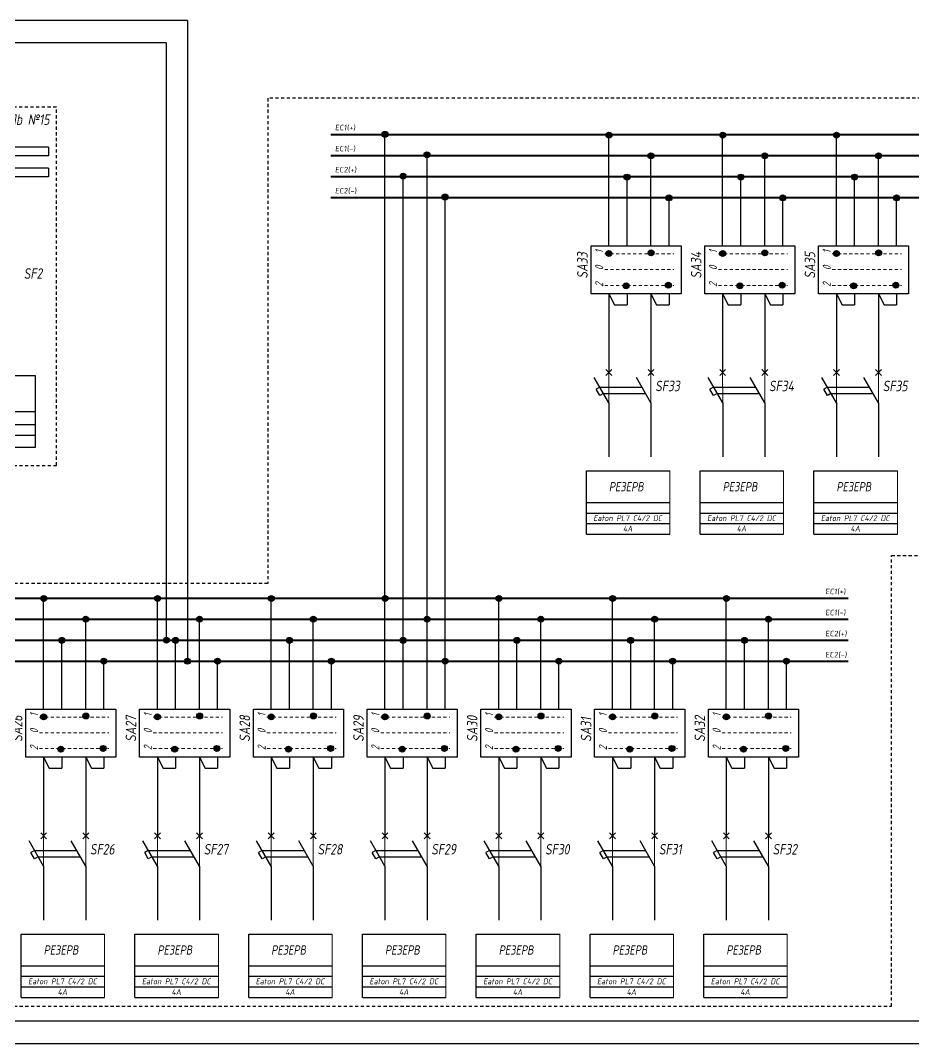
# Model space of a CAD drawing. Header units: millimetres. Extents: x 9 to 2240, y -207 to 4598.
# Drawn here: x 1869.1 to 2081.2, y 4023.9 to 4266.7 of the extents above; entities that cross this region are included whole.
import ezdxf

# ---------------------------------------------------------------- set-up
doc = ezdxf.new("R2010")
doc.units = ezdxf.units.MM
doc.linetypes.add('JIS_02_0.7', pattern=[1.35, 0.75, -0.6])
doc.layers.add('Разрывы', color=10, linetype='Continuous')
doc.styles.add('eskdw', font='', dxfattribs={"oblique": 10})
doc.styles.add('GOST', font='', dxfattribs={"oblique": 10, "height": 2.5})
doc.styles.get("Standard").update_dxf_attribs({"font": '', "oblique": 10, "height": 2.5})
doc.styles.add('Гост', font='', dxfattribs={"oblique": 10, "height": 1.4})
doc.styles.add('Шины', font='', dxfattribs={"oblique": 5, "height": 1.2})
doc.styles.get('eskdw').set_extended_font_data('GOST type A')
doc.styles.get('GOST').set_extended_font_data('GOST type A')
doc.styles.get('Standard').set_extended_font_data('GOST type A')
doc.styles.get('Гост').set_extended_font_data('GOST type A')
doc.styles.get('Шины').set_extended_font_data('GOST type B')

msp = doc.modelspace()

# ---------------------------------------------------------------- hatches: boundary and pattern name
for points in [[(1956.38, 4239.72, 1), (1954.98, 4239.72, 1)], [(1956.38, 4239.72, 1), (1954.98, 4239.72, 1)], [(2009.56, 4239.51, 1), (2008.16, 4239.51, 1)], [(2009.56, 4239.51, 1), (2008.16, 4239.51, 1)], [(2036.58, 4239.51, 1), (2035.18, 4239.51, 1)], [(2036.58, 4239.51, 1), (2035.18, 4239.51, 1)], [(2063.59, 4239.51, 1), (2062.19, 4239.51, 1)], [(2063.59, 4239.51, 1), (2062.19, 4239.51, 1)], [(1966.35, 4234.84, 1), (1964.95, 4234.84, 1)], [(1966.35, 4234.84, 1), (1964.95, 4234.84, 1)], [(2019.54, 4234.62, 1), (2018.14, 4234.62, 1)], [(2019.54, 4234.62, 1), (2018.14, 4234.62, 1)], [(2046.56, 4234.62, 1), (2045.16, 4234.62, 1)], [(2046.56, 4234.62, 1), (2045.16, 4234.62, 1)], [(2073.57, 4234.62, 1), (2072.17, 4234.62, 1)], [(2073.57, 4234.62, 1), (2072.17, 4234.62, 1)], [(1960.67, 4229.8, 1), (1959.27, 4229.8, 1)], [(1960.67, 4229.8, 1), (1959.27, 4229.8, 1)], [(2013.85, 4229.58, 1), (2012.45, 4229.58, 1)], [(2013.85, 4229.58, 1), (2012.45, 4229.58, 1)], [(2040.87, 4229.58, 1), (2039.47, 4229.58, 1)], [(2040.87, 4229.58, 1), (2039.47, 4229.58, 1)], [(2067.88, 4229.58, 1), (2066.48, 4229.58, 1)], [(2067.88, 4229.58, 1), (2066.48, 4229.58, 1)], [(1970.63, 4224.84, 1), (1969.23, 4224.84, 1)], [(1970.63, 4224.84, 1), (1969.23, 4224.84, 1)], [(2023.82, 4224.63, 1), (2022.42, 4224.63, 1)], [(2023.82, 4224.63, 1), (2022.42, 4224.63, 1)], [(2050.83, 4224.63, 1), (2049.43, 4224.63, 1)], [(2050.83, 4224.63, 1), (2049.43, 4224.63, 1)], [(2077.85, 4224.63, 1), (2076.45, 4224.63, 1)], [(2077.85, 4224.63, 1), (2076.45, 4224.63, 1)], [(2008.84, 4212.15, 1), (2008.84, 4210.75, 1)], [(2008.84, 4212.15, 1), (2008.84, 4210.75, 1)], [(2008.84, 4212.15, 1), (2008.84, 4210.75, 1)], [(2018.86, 4212.32, 1), (2018.86, 4210.92, 1)], [(2018.86, 4212.32, 1), (2018.86, 4210.92, 1)], [(2018.86, 4212.32, 1), (2018.86, 4210.92, 1)], [(2035.86, 4212.15, 1), (2035.86, 4210.75, 1)], [(2035.86, 4212.15, 1), (2035.86, 4210.75, 1)], [(2035.86, 4212.15, 1), (2035.86, 4210.75, 1)], [(2045.88, 4212.32, 1), (2045.88, 4210.92, 1)], [(2045.88, 4212.32, 1), (2045.88, 4210.92, 1)], [(2045.88, 4212.32, 1), (2045.88, 4210.92, 1)], [(2062.87, 4212.15, 1), (2062.87, 4210.75, 1)], [(2062.87, 4212.15, 1), (2062.87, 4210.75, 1)], [(2062.87, 4212.15, 1), (2062.87, 4210.75, 1)], [(2072.89, 4212.32, 1), (2072.89, 4210.92, 1)], [(2072.89, 4212.32, 1), (2072.89, 4210.92, 1)], [(2072.89, 4212.32, 1), (2072.89, 4210.92, 1)], [(2012.93, 4204.47, 1), (2012.93, 4203.07, 1)], [(2012.93, 4204.47, 1), (2012.93, 4203.07, 1)], [(2012.93, 4204.47, 1), (2012.93, 4203.07, 1)], [(2022.95, 4204.64, 1), (2022.95, 4203.24, 1)], [(2022.95, 4204.64, 1), (2022.95, 4203.24, 1)], [(2022.95, 4204.64, 1), (2022.95, 4203.24, 1)], [(2039.94, 4204.47, 1), (2039.94, 4203.07, 1)], [(2039.94, 4204.47, 1), (2039.94, 4203.07, 1)], [(2039.94, 4204.47, 1), (2039.94, 4203.07, 1)], [(2049.97, 4204.64, 1), (2049.97, 4203.24, 1)], [(2049.97, 4204.64, 1), (2049.97, 4203.24, 1)], [(2049.97, 4204.64, 1), (2049.97, 4203.24, 1)], [(2066.96, 4204.47, 1), (2066.96, 4203.07, 1)], [(2066.96, 4204.47, 1), (2066.96, 4203.07, 1)], [(2066.96, 4204.47, 1), (2066.96, 4203.07, 1)], [(2076.98, 4204.64, 1), (2076.98, 4203.24, 1)], [(2076.98, 4204.64, 1), (2076.98, 4203.24, 1)], [(2076.98, 4204.64, 1), (2076.98, 4203.24, 1)], [(1875.36, 4129.56, 1), (1873.96, 4129.56, 1)], [(1875.36, 4129.56, 1), (1873.96, 4129.56, 1)], [(1902.37, 4129.56, 1), (1900.97, 4129.56, 1)], [(1902.37, 4129.56, 1), (1900.97, 4129.56, 1)], [(1929.39, 4129.56, 1), (1927.99, 4129.56, 1)], [(1929.39, 4129.56, 1), (1927.99, 4129.56, 1)], [(1956.4, 4129.56, 1), (1955, 4129.56, 1)], [(1956.4, 4129.56, 1), (1955, 4129.56, 1)], [(1983.42, 4129.56, 1), (1982.02, 4129.56, 1)], [(1983.42, 4129.56, 1), (1982.02, 4129.56, 1)], [(2010.43, 4129.56, 1), (2009.03, 4129.56, 1)], [(2010.43, 4129.56, 1), (2009.03, 4129.56, 1)], [(2037.45, 4129.56, 1), (2036.05, 4129.56, 1)], [(2037.45, 4129.56, 1), (2036.05, 4129.56, 1)], [(1885.33, 4124.67, 1), (1883.93, 4124.67, 1)], [(1885.33, 4124.67, 1), (1883.93, 4124.67, 1)], [(1912.35, 4124.67, 1), (1910.95, 4124.67, 1)], [(1912.35, 4124.67, 1), (1910.95, 4124.67, 1)], [(1939.36, 4124.67, 1), (1937.96, 4124.67, 1)], [(1939.36, 4124.67, 1), (1937.96, 4124.67, 1)], [(1966.38, 4124.67, 1), (1964.98, 4124.67, 1)], [(1966.38, 4124.67, 1), (1964.98, 4124.67, 1)], [(1993.39, 4124.67, 1), (1991.99, 4124.67, 1)], [(1993.39, 4124.67, 1), (1991.99, 4124.67, 1)], [(2020.41, 4124.67, 1), (2019.01, 4124.67, 1)], [(2020.41, 4124.67, 1), (2019.01, 4124.67, 1)], [(2047.42, 4124.67, 1), (2046.02, 4124.67, 1)], [(2047.42, 4124.67, 1), (2046.02, 4124.67, 1)], [(1879.65, 4119.63, 1), (1878.25, 4119.63, 1)], [(1879.65, 4119.63, 1), (1878.25, 4119.63, 1)], [(1904.48, 4119.67, 1), (1903.08, 4119.67, 1)], [(1904.48, 4119.67, 1), (1903.08, 4119.67, 1)], [(1906.66, 4119.63, 1), (1905.26, 4119.63, 1)], [(1906.66, 4119.63, 1), (1905.26, 4119.63, 1)], [(1933.68, 4119.63, 1), (1932.28, 4119.63, 1)], [(1933.68, 4119.63, 1), (1932.28, 4119.63, 1)], [(1960.69, 4119.63, 1), (1959.29, 4119.63, 1)], [(1960.69, 4119.63, 1), (1959.29, 4119.63, 1)], [(1987.71, 4119.63, 1), (1986.31, 4119.63, 1)], [(1987.71, 4119.63, 1), (1986.31, 4119.63, 1)], [(2014.72, 4119.63, 1), (2013.32, 4119.63, 1)], [(2014.72, 4119.63, 1), (2013.32, 4119.63, 1)], [(2041.74, 4119.63, 1), (2040.34, 4119.63, 1)], [(2041.74, 4119.63, 1), (2040.34, 4119.63, 1)], [(1889.61, 4114.68, 1), (1888.21, 4114.68, 1)], [(1889.61, 4114.68, 1), (1888.21, 4114.68, 1)], [(1909.48, 4114.67, 1), (1908.08, 4114.67, 1)], [(1909.48, 4114.67, 1), (1908.08, 4114.67, 1)], [(1916.63, 4114.68, 1), (1915.23, 4114.68, 1)], [(1916.63, 4114.68, 1), (1915.23, 4114.68, 1)], [(1943.64, 4114.68, 1), (1942.24, 4114.68, 1)], [(1943.64, 4114.68, 1), (1942.24, 4114.68, 1)], [(1970.66, 4114.68, 1), (1969.26, 4114.68, 1)], [(1970.66, 4114.68, 1), (1969.26, 4114.68, 1)], [(1997.67, 4114.68, 1), (1996.27, 4114.68, 1)], [(1997.67, 4114.68, 1), (1996.27, 4114.68, 1)], [(2024.69, 4114.68, 1), (2023.29, 4114.68, 1)], [(2024.69, 4114.68, 1), (2023.29, 4114.68, 1)], [(2051.7, 4114.68, 1), (2050.3, 4114.68, 1)], [(2051.7, 4114.68, 1), (2050.3, 4114.68, 1)], [(1874.63, 4102.19, 1), (1874.63, 4100.79, 1)], [(1874.63, 4102.19, 1), (1874.63, 4100.79, 1)], [(1874.63, 4102.19, 1), (1874.63, 4100.79, 1)], [(1884.66, 4102.37, 1), (1884.66, 4100.97, 1)], [(1884.66, 4102.37, 1), (1884.66, 4100.97, 1)], [(1884.66, 4102.37, 1), (1884.66, 4100.97, 1)], [(1901.65, 4102.19, 1), (1901.65, 4100.79, 1)], [(1901.65, 4102.19, 1), (1901.65, 4100.79, 1)], [(1901.65, 4102.19, 1), (1901.65, 4100.79, 1)], [(1911.67, 4102.37, 1), (1911.67, 4100.97, 1)], [(1911.67, 4102.37, 1), (1911.67, 4100.97, 1)], [(1911.67, 4102.37, 1), (1911.67, 4100.97, 1)], [(1928.66, 4102.19, 1), (1928.66, 4100.79, 1)], [(1928.66, 4102.19, 1), (1928.66, 4100.79, 1)], [(1928.66, 4102.19, 1), (1928.66, 4100.79, 1)], [(1938.69, 4102.37, 1), (1938.69, 4100.97, 1)], [(1938.69, 4102.37, 1), (1938.69, 4100.97, 1)], [(1938.69, 4102.37, 1), (1938.69, 4100.97, 1)], [(1955.68, 4102.19, 1), (1955.68, 4100.79, 1)], [(1955.68, 4102.19, 1), (1955.68, 4100.79, 1)], [(1955.68, 4102.19, 1), (1955.68, 4100.79, 1)], [(1965.7, 4102.37, 1), (1965.7, 4100.97, 1)], [(1965.7, 4102.37, 1), (1965.7, 4100.97, 1)], [(1965.7, 4102.37, 1), (1965.7, 4100.97, 1)], [(1982.69, 4102.19, 1), (1982.69, 4100.79, 1)], [(1982.69, 4102.19, 1), (1982.69, 4100.79, 1)], [(1982.69, 4102.19, 1), (1982.69, 4100.79, 1)], [(1992.72, 4102.37, 1), (1992.72, 4100.97, 1)], [(1992.72, 4102.37, 1), (1992.72, 4100.97, 1)], [(1992.72, 4102.37, 1), (1992.72, 4100.97, 1)], [(2009.71, 4102.19, 1), (2009.71, 4100.79, 1)], [(2009.71, 4102.19, 1), (2009.71, 4100.79, 1)], [(2009.71, 4102.19, 1), (2009.71, 4100.79, 1)], [(2019.73, 4102.37, 1), (2019.73, 4100.97, 1)], [(2019.73, 4102.37, 1), (2019.73, 4100.97, 1)], [(2019.73, 4102.37, 1), (2019.73, 4100.97, 1)], [(2036.72, 4102.19, 1), (2036.72, 4100.79, 1)], [(2036.72, 4102.19, 1), (2036.72, 4100.79, 1)], [(2036.72, 4102.19, 1), (2036.72, 4100.79, 1)], [(2046.75, 4102.37, 1), (2046.75, 4100.97, 1)], [(2046.75, 4102.37, 1), (2046.75, 4100.97, 1)], [(2046.75, 4102.37, 1), (2046.75, 4100.97, 1)], [(1878.72, 4094.52, 1), (1878.72, 4093.12, 1)], [(1878.72, 4094.52, 1), (1878.72, 4093.12, 1)], [(1878.72, 4094.52, 1), (1878.72, 4093.12, 1)], [(1888.74, 4094.69, 1), (1888.74, 4093.29, 1)], [(1888.74, 4094.69, 1), (1888.74, 4093.29, 1)], [(1888.74, 4094.69, 1), (1888.74, 4093.29, 1)], [(1905.74, 4094.52, 1), (1905.74, 4093.12, 1)], [(1905.74, 4094.52, 1), (1905.74, 4093.12, 1)], [(1905.74, 4094.52, 1), (1905.74, 4093.12, 1)], [(1915.76, 4094.69, 1), (1915.76, 4093.29, 1)], [(1915.76, 4094.69, 1), (1915.76, 4093.29, 1)], [(1915.76, 4094.69, 1), (1915.76, 4093.29, 1)], [(1932.75, 4094.52, 1), (1932.75, 4093.12, 1)], [(1932.75, 4094.52, 1), (1932.75, 4093.12, 1)], [(1932.75, 4094.52, 1), (1932.75, 4093.12, 1)], [(1942.77, 4094.69, 1), (1942.77, 4093.29, 1)], [(1942.77, 4094.69, 1), (1942.77, 4093.29, 1)], [(1942.77, 4094.69, 1), (1942.77, 4093.29, 1)], [(1959.77, 4094.52, 1), (1959.77, 4093.12, 1)], [(1959.77, 4094.52, 1), (1959.77, 4093.12, 1)], [(1959.77, 4094.52, 1), (1959.77, 4093.12, 1)], [(1969.79, 4094.69, 1), (1969.79, 4093.29, 1)], [(1969.79, 4094.69, 1), (1969.79, 4093.29, 1)], [(1969.79, 4094.69, 1), (1969.79, 4093.29, 1)], [(1986.78, 4094.52, 1), (1986.78, 4093.12, 1)], [(1986.78, 4094.52, 1), (1986.78, 4093.12, 1)], [(1986.78, 4094.52, 1), (1986.78, 4093.12, 1)], [(1996.8, 4094.69, 1), (1996.8, 4093.29, 1)], [(1996.8, 4094.69, 1), (1996.8, 4093.29, 1)], [(1996.8, 4094.69, 1), (1996.8, 4093.29, 1)], [(2013.8, 4094.52, 1), (2013.8, 4093.12, 1)], [(2013.8, 4094.52, 1), (2013.8, 4093.12, 1)], [(2013.8, 4094.52, 1), (2013.8, 4093.12, 1)], [(2023.82, 4094.69, 1), (2023.82, 4093.29, 1)], [(2023.82, 4094.69, 1), (2023.82, 4093.29, 1)], [(2023.82, 4094.69, 1), (2023.82, 4093.29, 1)], [(2040.81, 4094.52, 1), (2040.81, 4093.12, 1)], [(2040.81, 4094.52, 1), (2040.81, 4093.12, 1)], [(2040.81, 4094.52, 1), (2040.81, 4093.12, 1)], [(2050.83, 4094.69, 1), (2050.83, 4093.29, 1)], [(2050.83, 4094.69, 1), (2050.83, 4093.29, 1)], [(2050.83, 4094.69, 1), (2050.83, 4093.29, 1)]]:
    msp.add_hatch(color=256).paths.add_polyline_path(points)

# ---------------------------------------------------------------- linework, layer by layer
for p, q in [((1908.78, 4266.75), (1752.47, 4266.75)), ((1908.78, 4266.75), (1908.78, 4114.67)), ((1747.86, 4261.49), (1903.63, 4261.49)), ((1903.75, 4261.49), (1903.75, 4119.67)), ((1955.68, 4103.32), (1955.68, 4239.72)), ((2008.84, 4213.28), (2008.84, 4239.62)), ((2035.85, 4213.28), (2035.85, 4239.62)), ((2062.87, 4213.28), (2062.87, 4239.41)), ((1875.81, 4236.66), (1525.45, 4236.66)), ((1875.81, 4234.66), (1525.45, 4234.66)), ((1875.81, 4236.66), (1875.81, 4234.66)), ((1965.68, 4103.38), (1965.68, 4234.72)), ((2018.84, 4213.33), (2018.84, 4234.68)), ((2045.86, 4213.33), (2045.86, 4234.68)), ((2072.87, 4213.33), (2072.87, 4234.82)), ((1875.81, 4231.66), (1525.45, 4231.66)), ((1875.81, 4229.66), (1525.45, 4229.66)), ((1875.81, 4231.66), (1875.81, 4229.66)), ((1959.99, 4103.32), (1959.99, 4229.72)), ((2013.15, 4213.28), (2013.15, 4229.62)), ((2040.17, 4213.28), (2040.17, 4229.62)), ((2067.18, 4213.28), (2067.18, 4229.5)), ((2077.15, 4213.27), (2077.15, 4224.86)), ((1969.96, 4103.32), (1969.96, 4224.72)), ((2023.12, 4213.27), (2023.12, 4224.62)), ((2050.13, 4213.27), (2050.13, 4224.62)), ((2004.6, 4213.27), (2025.99, 4213.27)), ((2004.6, 4201.88), (2004.6, 4213.27)), ((2025.99, 4213.27), (2025.99, 4201.88)), ((2031.61, 4213.27), (2053.01, 4213.27)), ((2031.61, 4201.88), (2031.61, 4213.27)), ((2053.01, 4213.27), (2053.01, 4201.88)), ((2058.63, 4213.27), (2080.02, 4213.27)), ((2058.63, 4201.88), (2058.63, 4213.27)), ((2080.02, 4213.27), (2080.02, 4201.88)), ((2008.84, 4201.88), (2004.6, 4201.88)), ((2025.99, 4201.88), (2008.84, 4201.88)), ((2008.84, 4201.88), (2008.84, 4183.22)), ((2008.84, 4201.88), (2010.18, 4199.25)), ((2013.15, 4201.88), (2013.15, 4199.25)), ((2018.84, 4201.88), (2018.84, 4183.22)), ((2018.84, 4201.88), (2020.18, 4199.25)), ((2023.12, 4201.88), (2023.12, 4199.25)), ((2035.85, 4201.88), (2031.61, 4201.88)), ((2053.01, 4201.88), (2035.85, 4201.88)), ((2035.85, 4201.88), (2035.85, 4183.22)), ((2035.85, 4201.88), (2037.2, 4199.25)), ((2040.17, 4201.88), (2040.17, 4199.25)), ((2045.86, 4201.88), (2045.86, 4183.22)), ((2045.86, 4201.88), (2047.2, 4199.25)), ((2050.13, 4201.88), (2050.13, 4199.25)), ((2062.87, 4201.88), (2058.63, 4201.88)), ((2080.02, 4201.88), (2062.87, 4201.88)), ((2062.87, 4201.88), (2062.87, 4183.22)), ((2062.87, 4201.88), (2064.21, 4199.25)), ((2067.18, 4201.88), (2067.18, 4199.25)), ((2072.87, 4201.88), (2072.87, 4183.22)), ((2072.87, 4201.88), (2074.21, 4199.25)), ((2077.15, 4201.88), (2077.15, 4199.25)), ((2010.18, 4199.25), (2013.15, 4199.25)), ((2020.18, 4199.25), (2023.12, 4199.25)), ((2037.2, 4199.25), (2040.17, 4199.25)), ((2047.2, 4199.25), (2050.13, 4199.25)), ((2064.21, 4199.25), (2067.18, 4199.25)), ((2074.21, 4199.25), (2077.15, 4199.25)), ((2008.13, 4182.51), (2009.55, 4183.93)), ((2009.55, 4182.51), (2008.13, 4183.93)), ((2018.13, 4182.51), (2019.55, 4183.93)), ((2019.55, 4182.51), (2018.13, 4183.93)), ((2035.15, 4182.51), (2036.56, 4183.93)), ((2036.56, 4182.51), (2035.15, 4183.93)), ((2045.15, 4182.51), (2046.56, 4183.93)), ((2046.56, 4182.51), (2045.15, 4183.93)), ((2062.16, 4182.51), (2063.58, 4183.93)), ((2063.58, 4182.51), (2062.16, 4183.93)), ((2072.16, 4182.51), (2073.58, 4183.93)), ((2073.58, 4182.51), (2072.16, 4183.93)), ((2008.84, 4175.99), (2005.38, 4181.99)), ((2018.84, 4175.99), (2015.38, 4181.99)), ((2035.86, 4175.99), (2032.39, 4181.99)), ((2045.86, 4175.99), (2042.39, 4181.99)), ((2062.87, 4175.99), (2059.41, 4181.99)), ((2072.87, 4175.99), (2069.41, 4181.99)), ((2006.68, 4179.74), (2005.81, 4179.24)), ((2006.68, 4177.74), (2005.81, 4179.24)), ((2006.24, 4180.49), (2006.24, 4180.49)), ((2006.24, 4180.49), (2006.24, 4180.49)), ((2006.68, 4179.74), (2016.68, 4179.74)), ((2016.24, 4180.49), (2016.24, 4180.49)), ((2033.69, 4179.74), (2032.82, 4179.24)), ((2033.69, 4177.74), (2032.82, 4179.24)), ((2033.26, 4180.49), (2033.26, 4180.49)), ((2033.26, 4180.49), (2033.26, 4180.49)), ((2033.69, 4179.74), (2043.69, 4179.74)), ((2043.26, 4180.49), (2043.26, 4180.49)), ((2060.71, 4179.74), (2059.84, 4179.24)), ((2060.71, 4177.74), (2059.84, 4179.24)), ((2060.27, 4180.49), (2060.27, 4180.49)), ((2060.27, 4180.49), (2060.27, 4180.49)), ((2060.71, 4179.74), (2070.71, 4179.74)), ((2070.27, 4180.49), (2070.27, 4180.49)), ((2007.54, 4178.24), (2006.68, 4177.74)), ((2007.54, 4178.24), (2017.54, 4178.24)), ((2034.56, 4178.24), (2033.69, 4177.74)), ((2034.56, 4178.24), (2044.56, 4178.24)), ((2061.57, 4178.24), (2060.71, 4177.74)), ((2061.57, 4178.24), (2071.57, 4178.24)), ((1852.79, 4173.94), (1872.6, 4173.94)), ((2008.84, 4175.99), (2008.84, 4163.19)), ((2018.84, 4175.99), (2018.84, 4163.19)), ((2035.86, 4175.99), (2035.86, 4163.19)), ((2045.86, 4175.99), (2045.86, 4163.19)), ((2062.87, 4175.99), (2062.87, 4163.19)), ((2072.87, 4175.99), (2072.87, 4163.19)), ((1852.76, 4170.86), (1872.57, 4170.86)), ((1852.76, 4168.36), (1872.57, 4168.36)), ((2003.5, 4159.85), (2023.31, 4159.85)), ((2003.5, 4144.85), (2003.5, 4159.85)), ((2030.51, 4159.85), (2050.32, 4159.85)), ((2030.51, 4144.85), (2030.51, 4159.85)), ((2057.53, 4159.85), (2077.34, 4159.85)), ((2057.53, 4144.85), (2057.53, 4159.85)), ((2003.5, 4152.35), (2023.31, 4152.35)), ((2030.51, 4152.35), (2050.32, 4152.35)), ((2057.53, 4152.35), (2077.34, 4152.35)), ((2003.5, 4149.85), (2023.31, 4149.85)), ((2030.51, 4149.85), (2050.32, 4149.85)), ((2057.53, 4149.85), (2077.34, 4149.85)), ((2003.5, 4147.35), (2023.31, 4147.35)), ((2030.51, 4147.35), (2050.32, 4147.35)), ((2057.53, 4147.35), (2077.34, 4147.35)), ((2003.5, 4144.85), (2023.31, 4144.85)), ((2003.5, 4144.85), (2023.31, 4144.85)), ((2030.51, 4144.85), (2050.32, 4144.85)), ((2030.51, 4144.85), (2050.32, 4144.85)), ((2057.53, 4144.85), (2077.34, 4144.85)), ((2057.53, 4144.85), (2077.34, 4144.85)), ((1874.63, 4103.32), (1874.63, 4129.67)), ((1901.65, 4103.32), (1901.65, 4129.67)), ((1928.66, 4103.32), (1928.66, 4129.67)), ((1982.69, 4103.32), (1982.69, 4129.67)), ((2009.71, 4103.32), (2009.71, 4129.67)), ((2036.72, 4103.32), (2036.72, 4129.67)), ((1884.63, 4103.38), (1884.63, 4124.73)), ((1911.65, 4103.38), (1911.65, 4124.73)), ((1938.66, 4103.38), (1938.66, 4124.73)), ((1992.69, 4103.38), (1992.69, 4124.73)), ((2019.71, 4103.38), (2019.71, 4124.73)), ((2046.72, 4103.38), (2046.72, 4124.73)), ((1878.95, 4103.32), (1878.95, 4119.67)), ((1905.96, 4103.32), (1905.96, 4119.67)), ((1932.98, 4103.32), (1932.98, 4119.67)), ((1987.01, 4103.32), (1987.01, 4119.67)), ((2014.02, 4103.32), (2014.02, 4119.67)), ((2041.04, 4103.32), (2041.04, 4119.67)), ((1888.91, 4103.32), (1888.91, 4114.67)), ((1915.93, 4103.32), (1915.93, 4114.67)), ((1942.94, 4103.32), (1942.94, 4114.67)), ((1996.97, 4103.32), (1996.97, 4114.67)), ((2023.99, 4103.32), (2023.99, 4114.67)), ((2051, 4103.32), (2051, 4114.67)), ((1870.39, 4103.32), (1891.79, 4103.32)), ((1870.39, 4091.93), (1870.39, 4103.32)), ((1891.79, 4103.32), (1891.79, 4091.93)), ((1897.4, 4103.32), (1918.8, 4103.32)), ((1897.4, 4091.93), (1897.4, 4103.32)), ((1918.8, 4103.32), (1918.8, 4091.93)), ((1924.42, 4103.32), (1945.82, 4103.32)), ((1924.42, 4091.93), (1924.42, 4103.32)), ((1945.82, 4103.32), (1945.82, 4091.93)), ((1951.43, 4103.32), (1972.83, 4103.32)), ((1951.43, 4091.93), (1951.43, 4103.32)), ((1972.83, 4103.32), (1972.83, 4091.93)), ((1978.45, 4103.32), (1999.85, 4103.32)), ((1978.45, 4091.93), (1978.45, 4103.32)), ((1999.85, 4103.32), (1999.85, 4091.93)), ((2005.46, 4103.32), (2026.86, 4103.32)), ((2005.46, 4091.93), (2005.46, 4103.32)), ((2026.86, 4103.32), (2026.86, 4091.93)), ((2032.48, 4103.32), (2053.88, 4103.32)), ((2032.48, 4091.93), (2032.48, 4103.32)), ((2053.88, 4103.32), (2053.88, 4091.93)), ((1874.63, 4091.93), (1870.39, 4091.93)), ((1891.79, 4091.93), (1874.63, 4091.93)), ((1874.63, 4091.93), (1874.63, 4073.27)), ((1874.63, 4091.93), (1875.98, 4089.3)), ((1878.95, 4091.93), (1878.95, 4089.3)), ((1884.63, 4091.93), (1884.63, 4073.27)), ((1884.63, 4091.93), (1885.98, 4089.3)), ((1888.91, 4091.93), (1888.91, 4089.3)), ((1901.65, 4091.93), (1897.4, 4091.93)), ((1918.8, 4091.93), (1901.65, 4091.93)), ((1901.65, 4091.93), (1901.65, 4073.27)), ((1901.65, 4091.93), (1902.99, 4089.3)), ((1905.96, 4091.93), (1905.96, 4089.3)), ((1911.65, 4091.93), (1911.65, 4073.27)), ((1911.65, 4091.93), (1912.99, 4089.3)), ((1915.93, 4091.93), (1915.93, 4089.3)), ((1928.66, 4091.93), (1924.42, 4091.93)), ((1945.82, 4091.93), (1928.66, 4091.93)), ((1928.66, 4091.93), (1928.66, 4073.27)), ((1928.66, 4091.93), (1930.01, 4089.3)), ((1932.98, 4091.93), (1932.98, 4089.3)), ((1938.66, 4091.93), (1938.66, 4073.27)), ((1938.66, 4091.93), (1940.01, 4089.3)), ((1942.94, 4091.93), (1942.94, 4089.3)), ((1955.68, 4091.93), (1951.43, 4091.93)), ((1972.83, 4091.93), (1955.68, 4091.93)), ((1955.68, 4091.93), (1955.68, 4073.27)), ((1955.68, 4091.93), (1957.02, 4089.3)), ((1959.99, 4091.93), (1959.99, 4089.3)), ((1965.68, 4091.93), (1965.68, 4073.27)), ((1965.68, 4091.93), (1967.02, 4089.3)), ((1969.96, 4091.93), (1969.96, 4089.3)), ((1982.69, 4091.93), (1978.45, 4091.93)), ((1999.85, 4091.93), (1982.69, 4091.93)), ((1982.69, 4091.93), (1982.69, 4073.27)), ((1982.69, 4091.93), (1984.04, 4089.3)), ((1987.01, 4091.93), (1987.01, 4089.3)), ((1992.69, 4091.93), (1992.69, 4073.27)), ((1992.69, 4091.93), (1994.04, 4089.3)), ((1996.97, 4091.93), (1996.97, 4089.3)), ((2009.71, 4091.93), (2005.46, 4091.93)), ((2026.86, 4091.93), (2009.71, 4091.93)), ((2009.71, 4091.93), (2009.71, 4073.27)), ((2009.71, 4091.93), (2011.05, 4089.3)), ((2014.02, 4091.93), (2014.02, 4089.3)), ((2019.71, 4091.93), (2019.71, 4073.27)), ((2019.71, 4091.93), (2021.05, 4089.3)), ((2023.99, 4091.93), (2023.99, 4089.3)), ((2036.72, 4091.93), (2032.48, 4091.93)), ((2053.88, 4091.93), (2036.72, 4091.93)), ((2036.72, 4091.93), (2036.72, 4073.27)), ((2036.72, 4091.93), (2038.07, 4089.3)), ((2041.04, 4091.93), (2041.04, 4089.3)), ((2046.72, 4091.93), (2046.72, 4073.27)), ((2046.72, 4091.93), (2048.07, 4089.3)), ((2051, 4091.93), (2051, 4089.3)), ((1875.98, 4089.3), (1878.95, 4089.3)), ((1885.98, 4089.3), (1888.91, 4089.3)), ((1902.99, 4089.3), (1905.96, 4089.3)), ((1912.99, 4089.3), (1915.93, 4089.3)), ((1930.01, 4089.3), (1932.98, 4089.3)), ((1940.01, 4089.3), (1942.94, 4089.3)), ((1957.02, 4089.3), (1959.99, 4089.3)), ((1967.02, 4089.3), (1969.96, 4089.3)), ((1984.04, 4089.3), (1987.01, 4089.3)), ((1994.04, 4089.3), (1996.97, 4089.3)), ((2011.05, 4089.3), (2014.02, 4089.3)), ((2021.05, 4089.3), (2023.99, 4089.3)), ((2038.07, 4089.3), (2041.04, 4089.3)), ((2048.07, 4089.3), (2051, 4089.3)), ((1874.63, 4066.03), (1871.17, 4072.03)), ((1873.93, 4072.56), (1875.34, 4073.98)), ((1875.34, 4072.56), (1873.93, 4073.98)), ((1884.63, 4066.03), (1881.17, 4072.03)), ((1883.93, 4072.56), (1885.34, 4073.98)), ((1885.34, 4072.56), (1883.93, 4073.98)), ((1901.65, 4066.03), (1898.18, 4072.03)), ((1900.94, 4072.56), (1902.36, 4073.98)), ((1902.36, 4072.56), (1900.94, 4073.98)), ((1911.65, 4066.03), (1908.18, 4072.03)), ((1910.94, 4072.56), (1912.36, 4073.98)), ((1912.36, 4072.56), (1910.94, 4073.98)), ((1928.66, 4066.03), (1925.2, 4072.03)), ((1927.96, 4072.56), (1929.37, 4073.98)), ((1929.37, 4072.56), (1927.96, 4073.98)), ((1938.66, 4066.03), (1935.2, 4072.03)), ((1937.96, 4072.56), (1939.37, 4073.98)), ((1939.37, 4072.56), (1937.96, 4073.98)), ((1955.68, 4066.03), (1952.21, 4072.03)), ((1954.97, 4072.56), (1956.39, 4073.98)), ((1956.39, 4072.56), (1954.97, 4073.98)), ((1965.68, 4066.03), (1962.21, 4072.03)), ((1964.97, 4072.56), (1966.39, 4073.98)), ((1966.39, 4072.56), (1964.97, 4073.98)), ((1982.69, 4066.03), (1979.23, 4072.03)), ((1981.99, 4072.56), (1983.4, 4073.98)), ((1983.4, 4072.56), (1981.99, 4073.98)), ((1992.69, 4066.03), (1989.23, 4072.03)), ((1991.99, 4072.56), (1993.4, 4073.98)), ((1993.4, 4072.56), (1991.99, 4073.98)), ((2009.71, 4066.03), (2006.24, 4072.03)), ((2009, 4072.56), (2010.42, 4073.98)), ((2010.42, 4072.56), (2009, 4073.98)), ((2019.71, 4066.03), (2016.24, 4072.03)), ((2019, 4072.56), (2020.42, 4073.98)), ((2020.42, 4072.56), (2019, 4073.98)), ((2036.72, 4066.03), (2033.26, 4072.03)), ((2036.02, 4072.56), (2037.43, 4073.98)), ((2037.43, 4072.56), (2036.02, 4073.98)), ((2046.72, 4066.03), (2043.26, 4072.03)), ((2046.02, 4072.56), (2047.43, 4073.98)), ((2047.43, 4072.56), (2046.02, 4073.98)), ((1872.47, 4069.78), (1871.6, 4069.28)), ((1872.04, 4070.53), (1872.04, 4070.53)), ((1872.04, 4070.53), (1872.04, 4070.53)), ((1872.47, 4069.78), (1882.47, 4069.78)), ((1882.04, 4070.53), (1882.04, 4070.53)), ((1899.48, 4069.78), (1898.62, 4069.28)), ((1899.05, 4070.53), (1899.05, 4070.53)), ((1899.05, 4070.53), (1899.05, 4070.53)), ((1899.48, 4069.78), (1909.48, 4069.78)), ((1909.05, 4070.53), (1909.05, 4070.53)), ((1926.5, 4069.78), (1925.63, 4069.28)), ((1926.07, 4070.53), (1926.07, 4070.53)), ((1926.07, 4070.53), (1926.07, 4070.53)), ((1926.5, 4069.78), (1936.5, 4069.78)), ((1936.07, 4070.53), (1936.07, 4070.53)), ((1953.51, 4069.78), (1952.65, 4069.28)), ((1953.08, 4070.53), (1953.08, 4070.53)), ((1953.08, 4070.53), (1953.08, 4070.53)), ((1953.51, 4069.78), (1963.51, 4069.78)), ((1963.08, 4070.53), (1963.08, 4070.53)), ((1980.53, 4069.78), (1979.66, 4069.28)), ((1980.1, 4070.53), (1980.1, 4070.53)), ((1980.1, 4070.53), (1980.1, 4070.53)), ((1980.53, 4069.78), (1990.53, 4069.78)), ((1990.1, 4070.53), (1990.1, 4070.53)), ((2007.54, 4069.78), (2006.68, 4069.28)), ((2007.11, 4070.53), (2007.11, 4070.53)), ((2007.11, 4070.53), (2007.11, 4070.53)), ((2007.54, 4069.78), (2017.54, 4069.78)), ((2017.11, 4070.53), (2017.11, 4070.53)), ((2034.56, 4069.78), (2033.69, 4069.28)), ((2034.13, 4070.53), (2034.13, 4070.53)), ((2034.13, 4070.53), (2034.13, 4070.53)), ((2034.56, 4069.78), (2044.56, 4069.78)), ((2044.13, 4070.53), (2044.13, 4070.53)), ((1872.47, 4067.78), (1871.6, 4069.28)), ((1873.33, 4068.28), (1872.47, 4067.78)), ((1873.33, 4068.28), (1883.33, 4068.28)), ((1899.48, 4067.78), (1898.62, 4069.28)), ((1900.35, 4068.28), (1899.48, 4067.78)), ((1900.35, 4068.28), (1910.35, 4068.28)), ((1926.5, 4067.78), (1925.63, 4069.28)), ((1927.36, 4068.28), (1926.5, 4067.78)), ((1927.36, 4068.28), (1937.36, 4068.28)), ((1953.51, 4067.78), (1952.65, 4069.28)), ((1954.38, 4068.28), (1953.51, 4067.78)), ((1954.38, 4068.28), (1964.38, 4068.28)), ((1980.53, 4067.78), (1979.66, 4069.28)), ((1981.39, 4068.28), (1980.53, 4067.78)), ((1981.39, 4068.28), (1991.39, 4068.28)), ((2007.54, 4067.78), (2006.68, 4069.28)), ((2008.41, 4068.28), (2007.54, 4067.78)), ((2008.41, 4068.28), (2018.41, 4068.28)), ((2034.56, 4067.78), (2033.69, 4069.28)), ((2035.42, 4068.28), (2034.56, 4067.78)), ((2035.42, 4068.28), (2045.42, 4068.28)), ((1874.63, 4066.03), (1874.63, 4053.24)), ((1884.63, 4066.03), (1884.63, 4053.24)), ((1901.65, 4066.03), (1901.65, 4053.24)), ((1911.65, 4066.03), (1911.65, 4053.24)), ((1928.66, 4066.03), (1928.66, 4053.24)), ((1938.66, 4066.03), (1938.66, 4053.24)), ((1955.68, 4066.03), (1955.68, 4053.24)), ((1965.68, 4066.03), (1965.68, 4053.24)), ((1982.69, 4066.03), (1982.69, 4053.24)), ((1992.69, 4066.03), (1992.69, 4053.24)), ((2009.71, 4066.03), (2009.71, 4053.24)), ((2019.71, 4066.03), (2019.71, 4053.24)), ((2036.72, 4066.03), (2036.72, 4053.24)), ((2046.72, 4066.03), (2046.72, 4053.24)), ((1869.29, 4049.9), (1889.1, 4049.9)), ((1869.29, 4034.9), (1869.29, 4049.9)), ((1896.31, 4049.9), (1916.12, 4049.9)), ((1896.31, 4034.9), (1896.31, 4049.9)), ((1923.32, 4049.9), (1943.13, 4049.9)), ((1923.32, 4034.9), (1923.32, 4049.9)), ((1950.34, 4049.9), (1970.15, 4049.9)), ((1950.34, 4034.9), (1950.34, 4049.9)), ((1977.35, 4049.9), (1997.16, 4049.9)), ((1977.35, 4034.9), (1977.35, 4049.9)), ((2004.37, 4049.9), (2024.18, 4049.9)), ((2004.37, 4034.9), (2004.37, 4049.9)), ((2031.38, 4049.9), (2051.19, 4049.9)), ((2031.38, 4034.9), (2031.38, 4049.9)), ((1869.29, 4042.4), (1889.1, 4042.4)), ((1896.31, 4042.4), (1916.12, 4042.4)), ((1923.32, 4042.4), (1943.13, 4042.4)), ((1950.34, 4042.4), (1970.15, 4042.4)), ((1977.35, 4042.4), (1997.16, 4042.4)), ((2004.37, 4042.4), (2024.18, 4042.4)), ((2031.38, 4042.4), (2051.19, 4042.4)), ((1869.29, 4039.9), (1889.1, 4039.9)), ((1896.31, 4039.9), (1916.12, 4039.9)), ((1923.32, 4039.9), (1943.13, 4039.9)), ((1950.34, 4039.9), (1970.15, 4039.9)), ((1977.35, 4039.9), (1997.16, 4039.9)), ((2004.37, 4039.9), (2024.18, 4039.9)), ((2031.38, 4039.9), (2051.19, 4039.9)), ((1869.29, 4037.4), (1889.1, 4037.4)), ((1896.31, 4037.4), (1916.12, 4037.4)), ((1923.32, 4037.4), (1943.13, 4037.4)), ((1950.34, 4037.4), (1970.15, 4037.4)), ((1977.35, 4037.4), (1997.16, 4037.4)), ((2004.37, 4037.4), (2024.18, 4037.4)), ((2031.38, 4037.4), (2051.19, 4037.4)), ((1869.29, 4034.9), (1889.1, 4034.9)), ((1869.29, 4034.9), (1889.1, 4034.9)), ((1896.31, 4034.9), (1916.12, 4034.9)), ((1896.31, 4034.9), (1916.12, 4034.9)), ((1923.32, 4034.9), (1943.13, 4034.9)), ((1923.32, 4034.9), (1943.13, 4034.9)), ((1950.34, 4034.9), (1970.15, 4034.9)), ((1950.34, 4034.9), (1970.15, 4034.9)), ((1977.35, 4034.9), (1997.16, 4034.9)), ((1977.35, 4034.9), (1997.16, 4034.9)), ((2004.37, 4034.9), (2024.18, 4034.9)), ((2004.37, 4034.9), (2024.18, 4034.9)), ((2031.38, 4034.9), (2051.19, 4034.9)), ((2031.38, 4034.9), (2051.19, 4034.9)), ((1167.52, 4029.31), (2092.74, 4029.31)), ((2079.69, 4029.31), (2235.14, 4029.31)), ((2079.69, 4029.31), (2235.14, 4029.31)), ((1147.52, 4023.95), (2240.14, 4023.95))]:
    msp.add_line(p, q)
at = {"linetype": 'JIS_02_0.7'}
for p, q in [((2230.12, 4248.28), (1927.85, 4248.28)), ((1927.85, 4248.28), (1927.85, 4133.13)), ((2075.97, 4032.81), (2075.97, 4139.79)), ((2075.97, 4139.79), (2230.12, 4139.79)), ((1927.85, 4133.13), (1171.84, 4133.13)), ((1172.33, 4032.81), (2075.97, 4032.81))]:
    msp.add_line(p, q, dxfattribs=at)
at = {"lineweight": 40}
for p, q in [((1942.84, 4239.72), (2221.39, 4239.72)), ((1942.84, 4234.72), (2221.39, 4234.72)), ((1942.84, 4229.72), (2221.39, 4229.72)), ((1942.84, 4224.72), (2221.39, 4224.72)), ((1191.57, 4129.67), (2065.66, 4129.67)), ((1191.57, 4124.67), (2065.66, 4124.67)), ((1191.57, 4119.67), (2065.66, 4119.67)), ((1191.57, 4114.67), (2065.66, 4114.67))]:
    msp.add_line(p, q, dxfattribs=at)
at = {"linetype": 'JIS_02_0.7', "lineweight": 15}
for p, q in [((2007.84, 4211.37), (2024.27, 4211.37)), ((2034.86, 4211.37), (2051.29, 4211.37)), ((2061.87, 4211.37), (2078.3, 4211.37)), ((2007.84, 4207.67), (2024.27, 4207.67)), ((2034.86, 4207.67), (2051.29, 4207.67)), ((2061.87, 4207.67), (2078.3, 4207.67)), ((2007.84, 4203.88), (2024.27, 4203.88)), ((2034.86, 4203.88), (2051.29, 4203.88)), ((2061.87, 4203.88), (2078.3, 4203.88)), ((1873.63, 4101.42), (1890.07, 4101.42)), ((1900.65, 4101.42), (1917.08, 4101.42)), ((1927.66, 4101.42), (1944.1, 4101.42)), ((1954.68, 4101.42), (1971.11, 4101.42)), ((1981.69, 4101.42), (1998.13, 4101.42)), ((2008.71, 4101.42), (2025.14, 4101.42)), ((2035.72, 4101.42), (2052.16, 4101.42)), ((1873.63, 4097.72), (1890.07, 4097.72)), ((1900.65, 4097.72), (1917.08, 4097.72)), ((1927.66, 4097.72), (1944.1, 4097.72)), ((1954.68, 4097.72), (1971.11, 4097.72)), ((1981.69, 4097.72), (1998.13, 4097.72)), ((2008.71, 4097.72), (2025.14, 4097.72)), ((2035.72, 4097.72), (2052.16, 4097.72)), ((1873.63, 4093.93), (1890.07, 4093.93)), ((1900.65, 4093.93), (1917.08, 4093.93)), ((1927.66, 4093.93), (1944.1, 4093.93)), ((1954.68, 4093.93), (1971.11, 4093.93)), ((1981.69, 4093.93), (1998.13, 4093.93)), ((2008.71, 4093.93), (2025.14, 4093.93)), ((2035.72, 4093.93), (2052.16, 4093.93))]:
    msp.add_line(p, q, dxfattribs=at)
at = {"lineweight": 9}
for p, q in [((2023.31, 4159.85), (2023.31, 4144.85)), ((2023.31, 4159.85), (2023.31, 4144.85)), ((2050.32, 4159.85), (2050.32, 4144.85)), ((2050.32, 4159.85), (2050.32, 4144.85)), ((2077.34, 4159.85), (2077.34, 4144.85)), ((2077.34, 4159.85), (2077.34, 4144.85)), ((1889.1, 4049.9), (1889.1, 4034.9)), ((1889.1, 4049.9), (1889.1, 4034.9)), ((1916.12, 4049.9), (1916.12, 4034.9)), ((1916.12, 4049.9), (1916.12, 4034.9)), ((1943.13, 4049.9), (1943.13, 4034.9)), ((1943.13, 4049.9), (1943.13, 4034.9)), ((1970.15, 4049.9), (1970.15, 4034.9)), ((1970.15, 4049.9), (1970.15, 4034.9)), ((1997.16, 4049.9), (1997.16, 4034.9)), ((1997.16, 4049.9), (1997.16, 4034.9)), ((2024.18, 4049.9), (2024.18, 4034.9)), ((2024.18, 4049.9), (2024.18, 4034.9)), ((2051.19, 4049.9), (2051.19, 4034.9)), ((2051.19, 4049.9), (2051.19, 4034.9))]:
    msp.add_line(p, q, dxfattribs=at)
at = {"linetype": 'JIS_02_0.7'}
msp.add_lwpolyline([(1774.37, 4161.16), (1877.65, 4161.16), (1877.65, 4246.21), (1774.37, 4246.21)], close=True, dxfattribs=at)
msp.add_lwpolyline([(1852.79, 4182.52), (1872.6, 4182.52), (1872.6, 4165.37), (1852.79, 4165.37)], close=True)
for centre in [(1955.68, 4239.72), (1955.68, 4239.72), (2008.86, 4239.51), (2008.86, 4239.51), (2035.88, 4239.51), (2035.88, 4239.51), (2062.89, 4239.51), (2062.89, 4239.51), (1965.65, 4234.84), (1965.65, 4234.84), (2018.84, 4234.62), (2018.84, 4234.62), (2045.86, 4234.62), (2045.86, 4234.62), (2072.87, 4234.62), (2072.87, 4234.62), (1959.97, 4229.8), (1959.97, 4229.8), (2013.15, 4229.58), (2013.15, 4229.58), (2040.17, 4229.58), (2040.17, 4229.58), (2067.18, 4229.58), (2067.18, 4229.58), (1969.93, 4224.84), (1969.93, 4224.84), (2023.12, 4224.63), (2023.12, 4224.63), (2050.13, 4224.63), (2050.13, 4224.63), (2077.15, 4224.63), (2077.15, 4224.63), (2008.84, 4211.45), (2008.84, 4211.45), (2008.84, 4211.45), (2018.86, 4211.62), (2018.86, 4211.62), (2018.86, 4211.62), (2035.86, 4211.45), (2035.86, 4211.45), (2035.86, 4211.45), (2045.88, 4211.62), (2045.88, 4211.62), (2045.88, 4211.62), (2062.87, 4211.45), (2062.87, 4211.45), (2062.87, 4211.45), (2072.89, 4211.62), (2072.89, 4211.62), (2072.89, 4211.62), (2012.93, 4203.77), (2012.93, 4203.77), (2012.93, 4203.77), (2022.95, 4203.94), (2022.95, 4203.94), (2022.95, 4203.94), (2039.94, 4203.77), (2039.94, 4203.77), (2039.94, 4203.77), (2049.97, 4203.94), (2049.97, 4203.94), (2049.97, 4203.94), (2066.96, 4203.77), (2066.96, 4203.77), (2066.96, 4203.77), (2076.98, 4203.94), (2076.98, 4203.94), (2076.98, 4203.94), (1874.66, 4129.56), (1874.66, 4129.56), (1901.67, 4129.56), (1901.67, 4129.56), (1928.69, 4129.56), (1928.69, 4129.56), (1955.7, 4129.56), (1955.7, 4129.56), (1982.72, 4129.56), (1982.72, 4129.56), (2009.73, 4129.56), (2009.73, 4129.56), (2036.75, 4129.56), (2036.75, 4129.56), (1884.63, 4124.67), (1884.63, 4124.67), (1911.65, 4124.67), (1911.65, 4124.67), (1938.66, 4124.67), (1938.66, 4124.67), (1965.68, 4124.67), (1965.68, 4124.67), (1992.69, 4124.67), (1992.69, 4124.67), (2019.71, 4124.67), (2019.71, 4124.67), (2046.72, 4124.67), (2046.72, 4124.67), (1878.95, 4119.63), (1878.95, 4119.63), (1903.78, 4119.67), (1903.78, 4119.67), (1905.96, 4119.63), (1905.96, 4119.63), (1932.98, 4119.63), (1932.98, 4119.63), (1959.99, 4119.63), (1959.99, 4119.63), (1987.01, 4119.63), (1987.01, 4119.63), (2014.02, 4119.63), (2014.02, 4119.63), (2041.04, 4119.63), (2041.04, 4119.63), (1888.91, 4114.68), (1888.91, 4114.68), (1908.78, 4114.67), (1908.78, 4114.67), (1915.93, 4114.68), (1915.93, 4114.68), (1942.94, 4114.68), (1942.94, 4114.68), (1969.96, 4114.68), (1969.96, 4114.68), (1996.97, 4114.68), (1996.97, 4114.68), (2023.99, 4114.68), (2023.99, 4114.68), (2051, 4114.68), (2051, 4114.68), (1874.63, 4101.49), (1874.63, 4101.49), (1874.63, 4101.49), (1884.66, 4101.67), (1884.66, 4101.67), (1884.66, 4101.67), (1901.65, 4101.49), (1901.65, 4101.49), (1901.65, 4101.49), (1911.67, 4101.67), (1911.67, 4101.67), (1911.67, 4101.67), (1928.66, 4101.49), (1928.66, 4101.49), (1928.66, 4101.49), (1938.69, 4101.67), (1938.69, 4101.67), (1938.69, 4101.67), (1955.68, 4101.49), (1955.68, 4101.49), (1955.68, 4101.49), (1965.7, 4101.67), (1965.7, 4101.67), (1965.7, 4101.67), (1982.69, 4101.49), (1982.69, 4101.49), (1982.69, 4101.49), (1992.72, 4101.67), (1992.72, 4101.67), (1992.72, 4101.67), (2009.71, 4101.49), (2009.71, 4101.49), (2009.71, 4101.49), (2019.73, 4101.67), (2019.73, 4101.67), (2019.73, 4101.67), (2036.72, 4101.49), (2036.72, 4101.49), (2036.72, 4101.49), (2046.75, 4101.67), (2046.75, 4101.67), (2046.75, 4101.67), (1878.72, 4093.82), (1878.72, 4093.82), (1878.72, 4093.82), (1888.74, 4093.99), (1888.74, 4093.99), (1888.74, 4093.99), (1905.74, 4093.82), (1905.74, 4093.82), (1905.74, 4093.82), (1915.76, 4093.99), (1915.76, 4093.99), (1915.76, 4093.99), (1932.75, 4093.82), (1932.75, 4093.82), (1932.75, 4093.82), (1942.77, 4093.99), (1942.77, 4093.99), (1942.77, 4093.99), (1959.77, 4093.82), (1959.77, 4093.82), (1959.77, 4093.82), (1969.79, 4093.99), (1969.79, 4093.99), (1969.79, 4093.99), (1986.78, 4093.82), (1986.78, 4093.82), (1986.78, 4093.82), (1996.8, 4093.99), (1996.8, 4093.99), (1996.8, 4093.99), (2013.8, 4093.82), (2013.8, 4093.82), (2013.8, 4093.82), (2023.82, 4093.99), (2023.82, 4093.99), (2023.82, 4093.99), (2040.81, 4093.82), (2040.81, 4093.82), (2040.81, 4093.82), (2050.83, 4093.99), (2050.83, 4093.99), (2050.83, 4093.99)]:
    msp.add_circle(centre, 0.7)
at = {"layer": 'Разрывы', "lineweight": 13}
for p, q in [((2008.84, 4183.22), (2008.84, 4175.99)), ((2018.84, 4183.22), (2018.84, 4175.99)), ((2035.85, 4183.22), (2035.86, 4175.99)), ((2045.86, 4183.22), (2045.86, 4175.99)), ((2062.87, 4183.22), (2062.87, 4175.99)), ((2072.87, 4183.22), (2072.87, 4175.99)), ((1874.63, 4073.27), (1874.63, 4066.03)), ((1884.63, 4073.27), (1884.63, 4066.03)), ((1901.65, 4073.27), (1901.65, 4066.03)), ((1911.65, 4073.27), (1911.65, 4066.03)), ((1928.66, 4073.27), (1928.66, 4066.03)), ((1938.66, 4073.27), (1938.66, 4066.03)), ((1955.68, 4073.27), (1955.68, 4066.03)), ((1965.68, 4073.27), (1965.68, 4066.03)), ((1982.69, 4073.27), (1982.69, 4066.03)), ((1992.69, 4073.27), (1992.69, 4066.03)), ((2009.71, 4073.27), (2009.71, 4066.03)), ((2019.71, 4073.27), (2019.71, 4066.03)), ((2036.72, 4073.27), (2036.72, 4066.03)), ((2046.72, 4073.27), (2046.72, 4066.03))]:
    msp.add_line(p, q, dxfattribs=at)

# ---------------------------------------------------------------- texts
for s, height, style, oblique, p in [('SА33', 2.5, 'GOST', 10, (2003.8, 4205.49)), ('2   0   1', 1.9, 'eskdw', 15, (2007.49, 4203.53)), ('SА34', 2.5, 'GOST', 10, (2030.82, 4205.49)), ('2   0   1', 1.9, 'eskdw', 15, (2034.51, 4203.53)), ('SА35', 2.5, 'GOST', 10, (2057.83, 4205.49)), ('2   0   1', 1.9, 'eskdw', 15, (2061.52, 4203.53)), ('SА26', 2.5, 'GOST', 10, (1869.6, 4095.54)), ('2   0   1', 1.9, 'eskdw', 15, (1873.29, 4093.58)), ('SА27', 2.5, 'GOST', 10, (1896.61, 4095.54)), ('2   0   1', 1.9, 'eskdw', 15, (1900.3, 4093.58)), ('SА28', 2.5, 'GOST', 10, (1923.63, 4095.54)), ('2   0   1', 1.9, 'eskdw', 15, (1927.32, 4093.58)), ('SА29', 2.5, 'GOST', 10, (1950.64, 4095.54)), ('2   0   1', 1.9, 'eskdw', 15, (1954.33, 4093.58)), ('SА30', 2.5, 'GOST', 10, (1977.65, 4095.54)), ('2   0   1', 1.9, 'eskdw', 15, (1981.35, 4093.58)), ('SА31', 2.5, 'GOST', 10, (2004.67, 4095.54)), ('2   0   1', 1.9, 'eskdw', 15, (2008.36, 4093.58)), ('SА32', 2.5, 'GOST', 10, (2031.68, 4095.54)), ('2   0   1', 1.9, 'eskdw', 15, (2035.38, 4093.58))]:
    msp.add_text(s, height=height, rotation=90, dxfattribs=dict(style=style, oblique=oblique)).set_placement(p)
at = {"style": 'GOST', "oblique": 10}
for s, p in [('SF2', (1869.89, 4205.44)), ('SF33', (2019.82, 4178.75)), ('SF34', (2046.83, 4178.75)), ('SF35', (2073.85, 4178.75)), ('SF26', (1885.61, 4068.8)), ('SF27', (1912.62, 4068.8)), ('SF28', (1939.64, 4068.8)), ('SF29', (1966.65, 4068.8)), ('SF30', (1993.67, 4068.8)), ('SF31', (2020.68, 4068.8)), ('SF32', (2047.7, 4068.8))]:
    msp.add_text(s, height=2.5, dxfattribs=at).set_placement(p)
at = {"linetype": 'JIS_02_0.7', "insert": (1859.39, 4244.47), "char_height": 2.5, "width": 47.8175, "attachment_point": 1, "style": 'GOST'}
msp.add_mtext('ПАНЕЛЬ №15', dxfattribs=at)
at = {"lineweight": 9, "char_height": 1.2, "attachment_point": 1, "style": 'Шины'}
for s, insert in [(' {\\H1.0833x;EC1(+)}', (1942.97, 4241.99)), (' {\\H1.0833x;EC1(-)}', (1942.97, 4236.99)), (' {\\H1.0833x;EC2(+)}', (1942.97, 4231.99)), (' {\\H1.0833x;EC2(-)}', (1942.97, 4226.99)), (' {\\H1.0833x;EC1(+)}', (2059.38, 4131.89)), (' {\\H1.0833x;EC1(-)}', (2059.38, 4126.89)), (' {\\H1.0833x;EC2(+)}', (2059.38, 4121.89)), (' {\\H1.0833x;EC2(-)}', (2059.38, 4116.89))]:
    msp.add_mtext_dynamic_manual_height_columns(s, width=7.2274, gutter_width=6, heights=[0], dxfattribs=dict(at, insert=insert))
at = {"lineweight": 9, "char_height": 2.2, "width": 20, "attachment_point": 5, "style": 'Гост'}
for insert in [(2013.44, 4156.09), (2040.45, 4156.09), (2067.47, 4156.09), (1879.23, 4046.14), (1906.25, 4046.14), (1933.26, 4046.14), (1960.28, 4046.14), (1987.29, 4046.14), (2014.31, 4046.14), (2041.32, 4046.14)]:
    msp.add_mtext('\\pl-0.99;РЕЗЕРВ', dxfattribs=dict(at, insert=insert))
at = {"lineweight": 9, "char_height": 1.4, "width": 20, "attachment_point": 5}
for s, insert in [('{\\fGOST 2.304 type A|b0|i0|c0|p34;Eaton PL7 C4/2\\fGOST 2.304 type A|b0|i0|c204|p34; \\fGOST 2.304 type A|b0|i0|c0|p34;DC}', (2013.31, 4148.64)), ('{\\fGOST 2.304 type A|b0|i0|c0|p34;Eaton PL7 C4/2\\fGOST 2.304 type A|b0|i0|c204|p34; \\fGOST 2.304 type A|b0|i0|c0|p34;DC}', (2040.32, 4148.64)), ('{\\fGOST 2.304 type A|b0|i0|c0|p34;Eaton PL7 C4/2\\fGOST 2.304 type A|b0|i0|c204|p34; \\fGOST 2.304 type A|b0|i0|c0|p34;DC}', (2067.34, 4148.64)), ('{\\fGOST 2.304 type A|b0|i0|c204|p34;4А}', (2013.31, 4146.14)), ('{\\fGOST 2.304 type A|b0|i0|c204|p34;4А}', (2040.32, 4146.14)), ('{\\fGOST 2.304 type A|b0|i0|c204|p34;4А}', (2067.34, 4146.14)), ('{\\fGOST 2.304 type A|b0|i0|c0|p34;Eaton PL7 C4/2\\fGOST 2.304 type A|b0|i0|c204|p34; \\fGOST 2.304 type A|b0|i0|c0|p34;DC}', (1879.1, 4038.69)), ('{\\fGOST 2.304 type A|b0|i0|c0|p34;Eaton PL7 C4/2\\fGOST 2.304 type A|b0|i0|c204|p34; \\fGOST 2.304 type A|b0|i0|c0|p34;DC}', (1906.12, 4038.69)), ('{\\fGOST 2.304 type A|b0|i0|c0|p34;Eaton PL7 C4/2\\fGOST 2.304 type A|b0|i0|c204|p34; \\fGOST 2.304 type A|b0|i0|c0|p34;DC}', (1933.13, 4038.69)), ('{\\fGOST 2.304 type A|b0|i0|c0|p34;Eaton PL7 C4/2\\fGOST 2.304 type A|b0|i0|c204|p34; \\fGOST 2.304 type A|b0|i0|c0|p34;DC}', (1960.15, 4038.69)), ('{\\fGOST 2.304 type A|b0|i0|c0|p34;Eaton PL7 C4/2\\fGOST 2.304 type A|b0|i0|c204|p34; \\fGOST 2.304 type A|b0|i0|c0|p34;DC}', (1987.16, 4038.69)), ('{\\fGOST 2.304 type A|b0|i0|c0|p34;Eaton PL7 C4/2\\fGOST 2.304 type A|b0|i0|c204|p34; \\fGOST 2.304 type A|b0|i0|c0|p34;DC}', (2014.18, 4038.69)), ('{\\fGOST 2.304 type A|b0|i0|c0|p34;Eaton PL7 C4/2\\fGOST 2.304 type A|b0|i0|c204|p34; \\fGOST 2.304 type A|b0|i0|c0|p34;DC}', (2041.19, 4038.69)), ('{\\fGOST 2.304 type A|b0|i0|c204|p34;4А}', (1879.1, 4036.19)), ('{\\fGOST 2.304 type A|b0|i0|c204|p34;4А}', (1906.12, 4036.19)), ('{\\fGOST 2.304 type A|b0|i0|c204|p34;4А}', (1933.13, 4036.19)), ('{\\fGOST 2.304 type A|b0|i0|c204|p34;4А}', (1960.15, 4036.19)), ('{\\fGOST 2.304 type A|b0|i0|c204|p34;4А}', (1987.16, 4036.19)), ('{\\fGOST 2.304 type A|b0|i0|c204|p34;4А}', (2014.18, 4036.19)), ('{\\fGOST 2.304 type A|b0|i0|c204|p34;4А}', (2041.19, 4036.19))]:
    msp.add_mtext(s, dxfattribs=dict(at, insert=insert))

doc.saveas('drawing.dxf')
